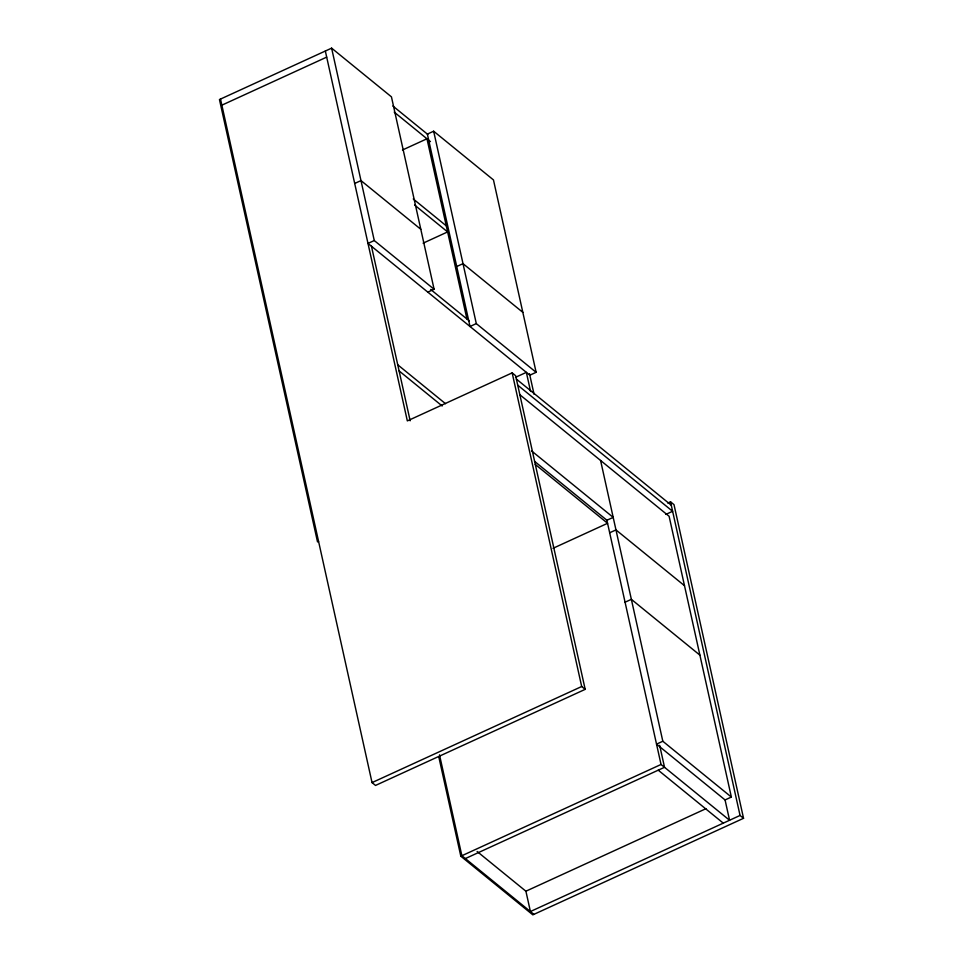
<?xml version="1.0" encoding="UTF-8"?>
<svg xmlns="http://www.w3.org/2000/svg" width="963" height="963" viewBox="0 0 963 963"><rect width="100%" height="100%" fill="white"/><g stroke="black" fill="none" stroke-linecap="round" stroke-linejoin="round"><path stroke-width="1.44" d="M427.813 292.126L434.096 289.249L391.447 96.854L331.621 48.15L219.456 99.55L317.525 541.904L318.572 541.435M221.863 105.172L326.686 57.13M536.126 372.32L493.465 179.925L433.651 131.221L427.355 134.098L470.016 326.493L476.3 323.604L536.126 372.32L529.831 375.197L367.986 243.422L374.27 240.545L434.096 289.249M402.462 150.011L426.97 138.78L466.923 318.97M354.697 183.464L360.981 180.587L420.807 229.29M423.118 243.158L447.614 231.927L414.596 205.035M456.715 266.534L463.01 263.657L522.837 312.361M220.503 99.069L372.043 782.594L375.522 785.435L585.179 689.352L515.638 375.702L512.16 372.874L407.337 420.903L325.338 51.027M515.458 377.352L526.352 372.356L530.577 391.423M553.003 548.308L607.581 523.294L535.235 464.395M667.804 503.059L670.525 501.807L674.004 504.648L743.544 818.297L532.84 914.85L460.82 856.215L438.791 756.822M609.675 532.78L615.971 529.903L684.5 585.697M665.818 514.411L672.619 511.293L517.745 385.188M625.071 602.212L631.355 599.335L699.896 655.141M372.043 782.594L581.688 686.523L585.179 689.352M725.067 799.94L731.362 797.051L662.821 741.257L656.537 744.134L725.067 799.94L729.569 820.259L661.039 764.466L606.762 519.635M460.82 856.215L661.039 764.466M465.358 858.575L664.53 767.294L659.667 745.362M705.963 808.691L525.894 891.208L477.106 851.485M743.544 818.297L740.053 815.456L530.408 911.528L525.858 891.004M392.868 106.014L427.801 134.459M394.216 112.117L430.449 141.621M413.247 198.944L446.266 225.824M430.678 289.466L469.246 320.872M516.397 379.097L671.271 505.202M520.068 394.914L669.104 516.264L731.362 797.051M531.516 450.865L613.19 517.372L606.895 520.249L534.561 461.349M397.755 364.808L445.496 403.678M399.103 370.911L442.186 405.989M658.235 770.183L723.285 823.148M533.887 914.369L461.867 855.734L439.501 754.836M670.525 501.807L740.053 815.456M600.575 460.458L662.821 741.257M529.506 373.728L534.056 394.264M512.16 372.874L581.688 686.523M433.651 131.221L476.3 323.604M331.621 48.15L374.27 240.545M371.465 246.251L410.166 420.807"/></g></svg>
